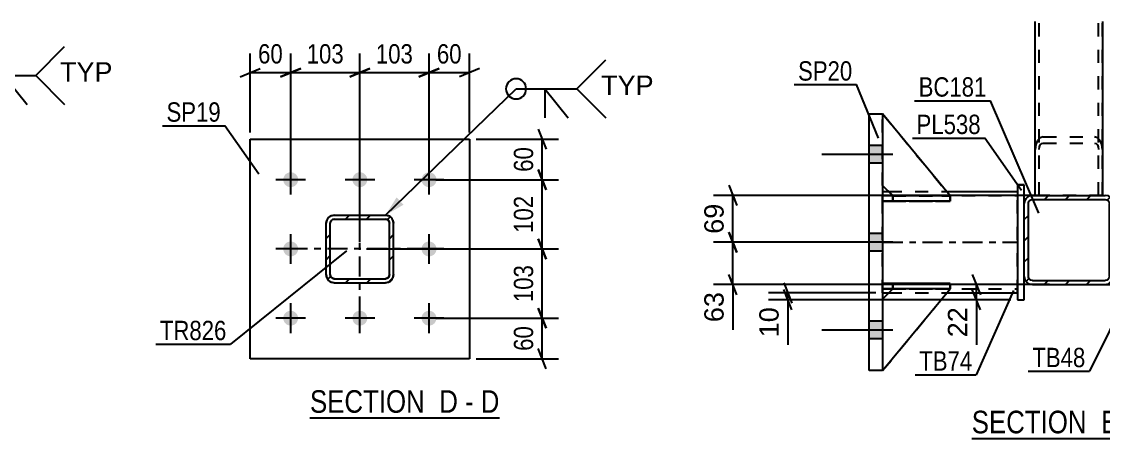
# Model space of a CAD drawing. Header units: millimetres. Extents: x 0 to 841, y 0 to 594.
# Drawn here: x 106.3 to 266.7, y 101.8 to 163.5 of the extents above; entities that cross this region are included whole.
import ezdxf

# ---------------------------------------------------------------- set-up
doc = ezdxf.new("R2010")
doc.units = ezdxf.units.MM
doc.linetypes.add('DXK_LINE_DOT2', pattern=[3.9198, 1.9599, -1.9599])
doc.linetypes.add('DXK_LINE_DOT3', pattern=[5.9187, 2.979, -0.9799, 0.9799, -0.9799])
doc.styles.add('Arial', font='arial.ttf', dxfattribs={"height": 0.2})
doc.styles.add('Arial Narrow', font='ARIALN.TTF', dxfattribs={"height": 0.2})

# ---------------------------------------------------------------- blocks, each defined once
blk = doc.blocks.new('Unknown-717034159-14 - 2026')
at = {"color": 6, "linetype": 'Continuous'}
blk.add_line((149.08, 104.88), (177.15, 104.88), dxfattribs=at)
at = {"color": 0, "linetype": 'Continuous'}
for points in [[(167.19, 105.63), (167.19, 109.13), (149.08, 109.13), (149.08, 105.63)], [(171.01, 105.63), (171.01, 109.13), (168.24, 109.13), (168.24, 105.63)], [(173.33, 105.63), (173.33, 109.13), (172.06, 109.13), (172.06, 105.63)], [(177.15, 105.63), (177.15, 109.13), (174.38, 109.13), (174.38, 105.63)]]:
    blk.add_wipeout(points, dxfattribs=at)
at = {"color": 7, "linetype": 'Continuous', "style": 'Arial Narrow'}
for s, p in [('SECTION ', (149.08, 105.63)), ('D', (168.24, 105.63)), ('D', (174.38, 105.63)), ('-', (172.06, 105.63))]:
    blk.add_text(s, height=3.34, dxfattribs=at).set_placement(p)
blk = doc.blocks.new('Unknown-717034159-15 - 1646')
at = {"color": 6, "linetype": 'Continuous'}
blk.add_line((247.15, 101.84), (274.8, 101.84), dxfattribs=at)
at = {"color": 0, "linetype": 'Continuous'}
for points in [[(265.26, 102.59), (265.26, 106.09), (247.15, 106.09), (247.15, 102.59)], [(268.87, 102.59), (268.87, 106.09), (266.31, 106.09), (266.31, 102.59)], [(271.19, 102.59), (271.19, 106.09), (269.92, 106.09), (269.92, 102.59)], [(274.8, 102.59), (274.8, 106.09), (272.24, 106.09), (272.24, 102.59)]]:
    blk.add_wipeout(points, dxfattribs=at)
at = {"color": 7, "linetype": 'Continuous', "style": 'Arial Narrow'}
for s, p in [('SECTION ', (247.15, 102.59)), ('E', (266.31, 102.59)), ('E', (272.24, 102.59)), ('-', (269.92, 102.59))]:
    blk.add_text(s, height=3.34, dxfattribs=at).set_placement(p)
blk = doc.blocks.new('Part-717034159-2142 - 2026')
at = {"linetype": 'Continuous'}
h = blk.add_hatch(dxfattribs=at)
h.set_pattern_fill('', scale=0.7, style=0, pattern_type=0)
h.set_pattern_definition([(45, (160.7295, 124.9724), (-1.57154, 1.57154), [])])
h.paths.add_polyline_path([(160.27, 124.88), (160.73, 124.97), (161.12, 125.23), (161.38, 125.62), (161.47, 126.08), (161.47, 133.68), (161.38, 134.14), (161.12, 134.53), (160.73, 134.79), (160.27, 134.88), (152.67, 134.88), (152.21, 134.79), (151.82, 134.53), (151.56, 134.14), (151.47, 133.68), (151.47, 126.08), (151.56, 125.62), (151.82, 125.23), (152.21, 124.97), (152.67, 124.88)])
h.paths.add_polyline_path([(152.67, 125.48), (152.44, 125.53), (152.25, 125.66), (152.12, 125.85), (152.07, 126.08), (152.07, 133.68), (152.12, 133.91), (152.25, 134.11), (152.44, 134.24), (152.67, 134.28), (160.27, 134.28), (160.5, 134.24), (160.69, 134.11), (160.82, 133.91), (160.87, 133.68), (160.87, 126.08), (160.82, 125.85), (160.69, 125.66), (160.5, 125.53), (160.27, 125.48)])
at = {"color": 7, "linetype": 'DXK_LINE_DOT3'}
for p, q in [((156.47, 119.88), (156.47, 139.88)), ((166.47, 129.88), (146.47, 129.88))]:
    blk.add_line(p, q, dxfattribs=at)
at = {"color": 7, "linetype": 'DXK_LINE_DOT2'}
for p, q in [((152.21, 134.79), (152.67, 134.88)), ((152.67, 134.88), (160.27, 134.88)), ((160.27, 134.88), (160.73, 134.79)), ((151.47, 133.68), (151.56, 134.14)), ((151.47, 126.08), (151.47, 133.68)), ((152.12, 133.91), (152.07, 133.68)), ((152.07, 126.08), (152.07, 133.68)), ((152.25, 134.11), (152.12, 133.91)), ((152.44, 134.24), (152.25, 134.11)), ((152.67, 134.28), (152.44, 134.24)), ((152.67, 134.28), (160.27, 134.28)), ((160.5, 134.24), (160.27, 134.28)), ((160.69, 134.11), (160.5, 134.24)), ((160.82, 133.91), (160.69, 134.11)), ((160.87, 133.68), (160.82, 133.91)), ((160.87, 126.08), (160.87, 133.68)), ((161.38, 134.14), (161.47, 133.68)), ((161.47, 126.08), (161.47, 133.68)), ((151.56, 125.62), (151.47, 126.08)), ((152.07, 126.08), (152.12, 125.85)), ((152.12, 125.85), (152.25, 125.66)), ((152.25, 125.66), (152.44, 125.53)), ((152.44, 125.53), (152.67, 125.48)), ((152.67, 125.48), (160.27, 125.48)), ((160.27, 125.48), (160.5, 125.53)), ((160.5, 125.53), (160.69, 125.66)), ((160.69, 125.66), (160.82, 125.85)), ((160.82, 125.85), (160.87, 126.08)), ((161.47, 126.08), (161.38, 125.62)), ((152.67, 124.88), (152.21, 124.97)), ((152.67, 124.88), (160.27, 124.88)), ((160.73, 124.97), (160.27, 124.88))]:
    blk.add_line(p, q, dxfattribs=at)
at = {"color": 2, "linetype": 'Continuous'}
for p, q in [((152.67, 134.88), (152.21, 134.79)), ((152.67, 134.88), (160.27, 134.88)), ((160.73, 134.79), (160.27, 134.88)), ((151.56, 134.14), (151.47, 133.68)), ((151.47, 126.08), (151.47, 133.68)), ((152.07, 133.68), (152.12, 133.91)), ((152.07, 126.08), (152.07, 133.68)), ((152.12, 133.91), (152.25, 134.11)), ((152.25, 134.11), (152.44, 134.24)), ((152.44, 134.24), (152.67, 134.28)), ((152.67, 134.28), (160.27, 134.28)), ((160.27, 134.28), (160.5, 134.24)), ((160.5, 134.24), (160.69, 134.11)), ((160.69, 134.11), (160.82, 133.91)), ((160.82, 133.91), (160.87, 133.68)), ((160.87, 126.08), (160.87, 133.68)), ((161.47, 133.68), (161.38, 134.14)), ((161.47, 126.08), (161.47, 133.68)), ((151.47, 126.08), (151.56, 125.62)), ((152.12, 125.85), (152.07, 126.08)), ((152.25, 125.66), (152.12, 125.85)), ((152.44, 125.53), (152.25, 125.66)), ((152.67, 125.48), (152.44, 125.53)), ((152.67, 125.48), (160.27, 125.48)), ((160.5, 125.53), (160.27, 125.48)), ((160.69, 125.66), (160.5, 125.53)), ((160.82, 125.85), (160.69, 125.66)), ((160.87, 126.08), (160.82, 125.85)), ((161.38, 125.62), (161.47, 126.08)), ((152.21, 124.97), (152.67, 124.88)), ((152.67, 124.88), (160.27, 124.88)), ((160.27, 124.88), (160.73, 124.97))]:
    blk.add_line(p, q, dxfattribs=at)
at = {"color": 7, "linetype": 'DXK_LINE_DOT2'}
for centre, start, end in [((152.67, 133.68), 112.5, 157.5), ((160.27, 133.68), 22.5, 67.5), ((152.67, 126.08), 202.5, 247.5), ((160.27, 126.08), 292.5, 337.5)]:
    blk.add_arc(centre, 1.2, start, end, dxfattribs=at)
at = {"color": 2, "linetype": 'Continuous'}
for centre, start, end in [((152.67, 133.68), 112.5, 157.5), ((160.27, 133.68), 22.5, 67.5), ((152.67, 126.08), 202.5, 247.5), ((160.27, 126.08), 292.5, 337.5)]:
    blk.add_arc(centre, 1.2, start, end, dxfattribs=at)
blk = doc.blocks.new('Bolt-717034159-2209 - 2026')
at = {"linetype": 'Continuous'}
for points in [[(146.22, 139.03, -1), (146.22, 141.23, -1)], [(156.47, 139.03, -1), (156.47, 141.23, -1)], [(166.72, 139.03, -1), (166.72, 141.23, -1)], [(146.22, 128.78, -1), (146.22, 130.98, -1)], [(166.72, 128.78, -1), (166.72, 130.98, -1)], [(146.22, 118.53, -1), (146.22, 120.73, -1)], [(156.47, 118.53, -1), (156.47, 120.73, -1)], [(166.72, 118.53, -1), (166.72, 120.73, -1)]]:
    blk.add_hatch(color=1, dxfattribs=at).paths.add_polyline_path(points)
at = {"color": 1, "linetype": 'Continuous'}
for p, q in [((146.22, 137.93), (146.22, 142.33)), ((156.47, 137.93), (156.47, 142.33)), ((166.72, 137.93), (166.72, 142.33)), ((148.42, 140.13), (144.02, 140.13)), ((158.67, 140.13), (154.27, 140.13)), ((168.92, 140.13), (164.52, 140.13)), ((146.22, 127.68), (146.22, 132.08)), ((166.72, 127.68), (166.72, 132.08)), ((148.42, 129.88), (144.02, 129.88)), ((168.92, 129.88), (164.52, 129.88)), ((146.22, 117.43), (146.22, 121.83)), ((156.47, 117.43), (156.47, 121.83)), ((166.72, 117.43), (166.72, 121.83)), ((148.42, 119.63), (144.02, 119.63)), ((158.67, 119.63), (154.27, 119.63)), ((168.92, 119.63), (164.52, 119.63))]:
    blk.add_line(p, q, dxfattribs=at)
blk = doc.blocks.new('Part-717034159-2157 - 2026')
at = {"color": 2, "linetype": 'Continuous'}
for p, q in [((140.22, 113.63), (140.22, 146.13)), ((140.22, 146.13), (172.72, 146.13)), ((172.72, 146.13), (172.72, 113.63)), ((172.72, 113.63), (140.22, 113.63))]:
    blk.add_line(p, q, dxfattribs=at)
blk = doc.blocks.new('Part-717034159-1890 - 1646')
at = {"color": 7, "linetype": 'DXK_LINE_DOT2'}
for p, q in [((256.54, 137.81), (256.54, 163.53)), ((257.14, 137.81), (257.14, 163.53)), ((265.94, 137.81), (265.94, 163.53)), ((266.54, 137.81), (266.54, 163.53)), ((256.89, 145.94), (256.63, 145.34)), ((257.28, 146.34), (256.89, 145.94)), ((257.74, 146.48), (257.28, 146.34)), ((257.74, 146.48), (265.34, 146.48)), ((265.8, 146.34), (265.34, 146.48)), ((266.19, 145.94), (265.8, 146.34)), ((266.45, 145.34), (266.19, 145.94)), ((256.63, 145.34), (256.54, 144.62)), ((257.14, 144.62), (257.18, 144.98)), ((257.18, 144.98), (257.31, 145.28)), ((257.31, 145.28), (257.51, 145.48)), ((257.51, 145.48), (257.74, 145.55)), ((257.74, 145.55), (265.34, 145.55)), ((265.34, 145.55), (265.57, 145.48)), ((265.57, 145.48), (265.76, 145.28)), ((265.76, 145.28), (265.89, 144.98)), ((265.89, 144.98), (265.94, 144.62)), ((266.54, 144.62), (266.45, 145.34)), ((256.54, 137.81), (266.54, 137.81)), ((256.63, 137.81), (256.54, 137.81))]:
    blk.add_line(p, q, dxfattribs=at)
blk = doc.blocks.new('Part-717034159-1756 - 1646')
at = {"linetype": 'Continuous'}
h = blk.add_hatch(dxfattribs=at)
h.set_pattern_fill('', scale=0.7, style=0, pattern_type=0)
h.set_pattern_definition([(45, (267.3983, 124.7016), (-1.57154, 1.57154), [])])
h.paths.add_polyline_path([(266.94, 124.61), (267.4, 124.7), (267.79, 124.96), (268.05, 125.35), (268.14, 125.81), (268.14, 136.61), (268.05, 137.07), (267.79, 137.46), (267.4, 137.72), (266.94, 137.81), (256.14, 137.81), (255.68, 137.72), (255.29, 137.46), (255.03, 137.07), (254.94, 136.61), (254.94, 125.81), (255.03, 125.35), (255.29, 124.96), (255.68, 124.7), (256.14, 124.61)])
h.paths.add_polyline_path([(256.14, 125.21), (255.91, 125.26), (255.71, 125.39), (255.58, 125.58), (255.54, 125.81), (255.54, 136.61), (255.58, 136.84), (255.71, 137.03), (255.91, 137.16), (256.14, 137.21), (266.94, 137.21), (267.17, 137.16), (267.36, 137.03), (267.49, 136.84), (267.54, 136.61), (267.54, 125.81), (267.49, 125.58), (267.36, 125.39), (267.17, 125.26), (266.94, 125.21)])
at = {"color": 2, "linetype": 'Continuous'}
for p, q in [((255.03, 137.07), (254.94, 136.61)), ((254.94, 136.61), (254.94, 136.61)), ((254.94, 125.81), (254.94, 136.61)), ((255.54, 136.61), (255.58, 136.84)), ((255.54, 136.61), (255.54, 136.61)), ((255.54, 125.81), (255.54, 136.61)), ((255.58, 136.84), (255.71, 137.03)), ((256.14, 137.81), (255.68, 137.72)), ((255.71, 137.03), (255.91, 137.16)), ((255.91, 137.16), (256.14, 137.21)), ((256.14, 137.81), (256.14, 137.81)), ((256.14, 137.81), (266.94, 137.81)), ((256.14, 137.21), (256.14, 137.21)), ((256.14, 137.21), (266.94, 137.21)), ((266.94, 137.81), (266.94, 137.81)), ((267.4, 137.72), (266.94, 137.81)), ((266.94, 137.21), (266.94, 137.21)), ((266.94, 137.21), (267.17, 137.16)), ((267.17, 137.16), (267.36, 137.03)), ((267.36, 137.03), (267.49, 136.84)), ((267.49, 136.84), (267.54, 136.61)), ((267.54, 136.61), (267.54, 136.61)), ((267.54, 125.81), (267.54, 136.61)), ((268.14, 136.61), (268.05, 137.07)), ((268.14, 136.61), (268.14, 136.61)), ((268.14, 125.81), (268.14, 136.61)), ((254.94, 125.81), (254.94, 125.81)), ((254.94, 125.81), (255.03, 125.35)), ((255.54, 125.81), (255.54, 125.81)), ((255.58, 125.58), (255.54, 125.81)), ((255.71, 125.39), (255.58, 125.58)), ((255.91, 125.26), (255.71, 125.39)), ((256.14, 125.21), (255.91, 125.26)), ((256.14, 125.21), (256.14, 125.21)), ((256.14, 125.21), (266.94, 125.21)), ((267.17, 125.26), (266.94, 125.21)), ((266.94, 125.21), (266.94, 125.21)), ((267.36, 125.39), (267.17, 125.26)), ((267.49, 125.58), (267.36, 125.39)), ((267.54, 125.81), (267.49, 125.58)), ((267.54, 125.81), (267.54, 125.81)), ((268.05, 125.35), (268.14, 125.81)), ((268.14, 125.81), (268.14, 125.81)), ((255.68, 124.7), (256.14, 124.61)), ((256.14, 124.61), (256.14, 124.61)), ((256.14, 124.61), (266.94, 124.61)), ((266.94, 124.61), (267.4, 124.7)), ((266.94, 124.61), (266.94, 124.61))]:
    blk.add_line(p, q, dxfattribs=at)
for centre, start, end in [((256.14, 136.61), 112.5, 157.5), ((266.94, 136.61), 22.5, 67.5), ((256.14, 125.81), 202.5, 247.5), ((266.94, 125.81), 292.5, 337.5)]:
    blk.add_arc(centre, 1.2, start, end, dxfattribs=at)
blk = doc.blocks.new('Part-717034159-1863 - 1646')
at = {"color": 2, "linetype": 'Continuous'}
for p, q in [((256.54, 137.81), (256.54, 163.53)), ((266.54, 163.53), (266.54, 137.81))]:
    blk.add_line(p, q, dxfattribs=at)
at = {"color": 7, "linetype": 'DXK_LINE_DOT2'}
for p, q in [((257.14, 137.81), (257.14, 163.53)), ((265.94, 137.81), (265.94, 163.53)), ((266.54, 137.81), (256.54, 137.81)), ((256.54, 137.81), (256.54, 137.81)), ((256.54, 137.81), (266.54, 137.81)), ((266.54, 137.81), (266.54, 137.81))]:
    blk.add_line(p, q, dxfattribs=at)
blk = doc.blocks.new('Part-717034159-1788 - 1646')
at = {"color": 2, "linetype": 'Continuous'}
for p, q in [((233.94, 138.37), (234.83, 138.37)), ((243.44, 138.37), (253.94, 138.37)), ((233.94, 123.37), (234.85, 123.37)), ((243.45, 123.37), (253.94, 123.37))]:
    blk.add_line(p, q, dxfattribs=at)
at = {"color": 7, "linetype": 'DXK_LINE_DOT2'}
for p, q in [((233.94, 123.37), (233.94, 138.37)), ((234.83, 138.37), (243.44, 138.37)), ((253.94, 123.37), (253.94, 138.37)), ((233.94, 137.77), (253.94, 137.77)), ((233.94, 123.97), (253.94, 123.97)), ((234.85, 123.37), (243.45, 123.37))]:
    blk.add_line(p, q, dxfattribs=at)
at = {"color": 7, "linetype": 'DXK_LINE_DOT3'}
blk.add_line((233.94, 130.87), (253.94, 130.87), dxfattribs=at)
blk = doc.blocks.new('Part-717034159-1861 - 1646')
at = {"color": 2, "linetype": 'Continuous'}
for p, q in [((235.44, 123.96), (233.94, 122.46)), ((233.94, 111.87), (243.94, 123.96)), ((243.94, 123.96), (235.44, 123.96)), ((235.44, 123.96), (235.44, 123.96)), ((243.94, 123.96), (243.94, 123.96))]:
    blk.add_line(p, q, dxfattribs=at)
at = {"color": 7, "linetype": 'DXK_LINE_DOT2'}
for p, q in [((233.94, 122.46), (235.44, 123.96)), ((233.94, 111.87), (243.94, 123.96)), ((235.44, 123.96), (243.94, 123.96)), ((233.94, 122.46), (233.94, 111.87))]:
    blk.add_line(p, q, dxfattribs=at)
blk = doc.blocks.new('Part-717034159-1885 - 1646')
at = {"color": 2, "linetype": 'Continuous'}
for p, q in [((231.94, 149.87), (233.94, 149.87)), ((231.94, 111.87), (231.94, 149.87)), ((233.94, 149.87), (233.94, 111.87)), ((233.94, 111.87), (231.94, 111.87))]:
    blk.add_line(p, q, dxfattribs=at)
blk = doc.blocks.new('Bolt-717034159-1905 - 1646')
at = {"linetype": 'Continuous'}
for points in [[(233.94, 142.57), (233.94, 145.17), (231.94, 145.17), (231.94, 142.57)], [(233.94, 142.57), (233.94, 145.17), (231.94, 145.17), (231.94, 142.57)], [(233.94, 142.57), (233.94, 145.17), (231.94, 145.17), (231.94, 142.57)], [(233.94, 129.57), (233.94, 132.17), (231.94, 132.17), (231.94, 129.57)], [(233.94, 129.57), (233.94, 132.17), (231.94, 132.17), (231.94, 129.57)], [(233.94, 116.57), (233.94, 119.17), (231.94, 119.17), (231.94, 116.57)], [(233.94, 116.57), (233.94, 119.17), (231.94, 119.17), (231.94, 116.57)], [(233.94, 116.57), (233.94, 119.17), (231.94, 119.17), (231.94, 116.57)]]:
    blk.add_hatch(color=1, dxfattribs=at).paths.add_polyline_path(points)
at = {"color": 1, "linetype": 'Continuous'}
for p, q in [((233.94, 145.17), (231.94, 145.17)), ((233.94, 145.17), (231.94, 145.17)), ((233.94, 145.17), (231.94, 145.17)), ((235.44, 143.87), (224.94, 143.87)), ((235.44, 143.87), (224.94, 143.87)), ((235.44, 143.87), (224.94, 143.87)), ((233.94, 142.57), (231.94, 142.57)), ((233.94, 142.57), (231.94, 142.57)), ((233.94, 142.57), (231.94, 142.57)), ((233.94, 132.17), (231.94, 132.17)), ((233.94, 132.17), (231.94, 132.17)), ((235.44, 130.87), (224.94, 130.87)), ((235.44, 130.87), (224.94, 130.87)), ((233.94, 129.57), (231.94, 129.57)), ((233.94, 129.57), (231.94, 129.57)), ((233.94, 119.17), (231.94, 119.17)), ((233.94, 119.17), (231.94, 119.17)), ((233.94, 119.17), (231.94, 119.17)), ((235.44, 117.87), (224.94, 117.87)), ((235.44, 117.87), (224.94, 117.87)), ((235.44, 117.87), (224.94, 117.87)), ((233.94, 116.57), (231.94, 116.57)), ((233.94, 116.57), (231.94, 116.57)), ((233.94, 116.57), (231.94, 116.57))]:
    blk.add_line(p, q, dxfattribs=at)
blk = doc.blocks.new('Part-717034159-1841 - 1646')
at = {"color": 2, "linetype": 'Continuous'}
for p, q in [((253.94, 139.37), (254.94, 139.37)), ((253.94, 139.37), (253.94, 122.37)), ((254.94, 136.61), (254.94, 139.37)), ((254.94, 122.37), (254.94, 125.81)), ((253.94, 122.37), (254.94, 122.37))]:
    blk.add_line(p, q, dxfattribs=at)
at = {"color": 7, "linetype": 'DXK_LINE_DOT2'}
for p, q in [((254.94, 139.37), (253.94, 139.37)), ((254.94, 125.81), (254.94, 136.61)), ((253.94, 122.37), (254.94, 122.37))]:
    blk.add_line(p, q, dxfattribs=at)
blk = doc.blocks.new('Part-717034159-1858 - 1646')
at = {"color": 7, "linetype": 'DXK_LINE_DOT2'}
for p, q in [((235.44, 123.96), (233.94, 122.46)), ((233.94, 111.87), (243.94, 123.96)), ((233.94, 122.46), (235.44, 123.96)), ((233.94, 111.87), (243.94, 123.96)), ((243.94, 123.96), (235.44, 123.96)), ((235.44, 123.96), (235.44, 123.96)), ((235.44, 123.96), (243.94, 123.96)), ((243.94, 123.96), (243.94, 123.96)), ((233.94, 122.46), (233.94, 111.87))]:
    blk.add_line(p, q, dxfattribs=at)
blk = doc.blocks.new('Part-717034159-1866 - 1646')
at = {"color": 2, "linetype": 'Continuous'}
for p, q in [((233.94, 136.97), (233.94, 137.77)), ((233.94, 137.77), (242.69, 137.77)), ((243.94, 136.97), (233.94, 136.97)), ((233.94, 136.97), (233.94, 136.97)), ((243.94, 137.77), (243.93, 137.77)), ((243.94, 136.97), (243.94, 137.77))]:
    blk.add_line(p, q, dxfattribs=at)
at = {"color": 7, "linetype": 'DXK_LINE_DOT2'}
for p, q in [((235.44, 137.77), (233.94, 137.77)), ((233.94, 136.97), (235.44, 136.97)), ((235.44, 136.97), (235.44, 137.77)), ((235.44, 137.77), (243.93, 137.77)), ((235.44, 136.97), (243.94, 136.97))]:
    blk.add_line(p, q, dxfattribs=at)
blk = doc.blocks.new('Part-717034159-1867 - 1646')
at = {"color": 2, "linetype": 'Continuous'}
for p, q in [((233.94, 123.97), (233.94, 124.77)), ((243.94, 124.77), (233.94, 124.77)), ((243.94, 123.97), (233.94, 123.97)), ((233.94, 123.97), (233.94, 123.97)), ((243.94, 123.97), (243.94, 124.77))]:
    blk.add_line(p, q, dxfattribs=at)
at = {"color": 7, "linetype": 'DXK_LINE_DOT2'}
for p, q in [((235.44, 124.77), (233.94, 124.77)), ((233.94, 123.97), (235.44, 123.97)), ((235.44, 123.97), (235.44, 124.77)), ((243.94, 124.77), (235.44, 124.77)), ((235.44, 123.97), (243.94, 123.97))]:
    blk.add_line(p, q, dxfattribs=at)
blk = doc.blocks.new('Part-717034159-1868 - 1646')
at = {"color": 7, "linetype": 'DXK_LINE_DOT2'}
for p, q in [((233.94, 137.77), (235.44, 137.77)), ((243.71, 137.77), (233.94, 137.77)), ((233.94, 137.77), (233.94, 137.77)), ((233.94, 137.77), (233.94, 136.97)), ((233.94, 137.77), (233.94, 136.97)), ((235.44, 136.97), (233.94, 136.97)), ((233.94, 136.97), (243.94, 136.97)), ((233.94, 136.97), (233.94, 136.97)), ((235.44, 137.77), (243.94, 137.77)), ((235.44, 137.77), (235.44, 136.97)), ((243.94, 136.97), (235.44, 136.97)), ((243.94, 137.77), (243.94, 136.97))]:
    blk.add_line(p, q, dxfattribs=at)
blk = doc.blocks.new('Part-717034159-1869 - 1646')
at = {"color": 7, "linetype": 'DXK_LINE_DOT2'}
for p, q in [((233.94, 124.77), (235.44, 124.77)), ((243.94, 124.77), (233.94, 124.77)), ((233.94, 124.77), (233.94, 124.77)), ((233.94, 124.77), (233.94, 123.97)), ((233.94, 124.77), (233.94, 123.97)), ((235.44, 123.97), (233.94, 123.97)), ((233.94, 123.97), (243.94, 123.97)), ((233.94, 123.97), (233.94, 123.97)), ((235.44, 124.77), (243.94, 124.77)), ((235.44, 124.77), (235.44, 123.97)), ((243.94, 123.97), (235.44, 123.97)), ((243.94, 124.77), (243.94, 123.97))]:
    blk.add_line(p, q, dxfattribs=at)
blk = doc.blocks.new('Part-717034159-1872 - 1646')
at = {"color": 7, "linetype": 'DXK_LINE_DOT2'}
for p, q in [((233.94, 139.26), (233.94, 149.87)), ((233.94, 149.87), (243.94, 137.76)), ((233.94, 149.87), (243.94, 137.76)), ((235.44, 137.76), (233.94, 139.26)), ((235.44, 137.76), (233.94, 139.26)), ((243.94, 137.76), (235.44, 137.76)), ((235.44, 137.76), (235.44, 137.76)), ((235.44, 137.76), (243.94, 137.76)), ((243.94, 137.76), (243.94, 137.76))]:
    blk.add_line(p, q, dxfattribs=at)
blk = doc.blocks.new('Part-717034159-1875 - 1646')
at = {"color": 2, "linetype": 'Continuous'}
for p, q in [((233.94, 149.87), (233.94, 149.87)), ((233.94, 149.87), (233.94, 149.87)), ((243.94, 137.76), (233.94, 149.87)), ((235.43, 137.77), (233.94, 139.26)), ((242.69, 137.76), (243.94, 137.76)), ((243.94, 137.76), (243.94, 137.76))]:
    blk.add_line(p, q, dxfattribs=at)
at = {"color": 7, "linetype": 'DXK_LINE_DOT2'}
for p, q in [((233.94, 139.26), (233.94, 149.87)), ((233.94, 149.87), (243.94, 137.76)), ((235.44, 137.76), (233.94, 139.26)), ((235.44, 137.76), (235.43, 137.77)), ((243.94, 137.76), (235.44, 137.76)), ((235.44, 137.76), (235.44, 137.76)), ((235.44, 137.76), (242.69, 137.76))]:
    blk.add_line(p, q, dxfattribs=at)
blk = doc.blocks.new('StraightDimension-717034159-2212 - 2026')
at = {"color": 7, "linetype": 'Continuous'}
for p, q in [((182.9, 147.63), (184.1, 144.63)), ((173.72, 146.13), (185.9, 146.13)), ((183.5, 140.13), (183.5, 146.13)), ((184.1, 138.63), (182.9, 141.63)), ((167.72, 140.13), (185.9, 140.13))]:
    blk.add_line(p, q, dxfattribs=at)
at = {"color": 0}
blk.add_wipeout([(182.75, 145.56), (178.55, 145.56), (178.55, 140.7), (182.75, 140.7)], dxfattribs=at)
at = {"color": 3, "style": 'Arial Narrow'}
blk.add_text('60', height=2.863, rotation=90.0002, dxfattribs=at).set_placement((182.15, 141.3))
blk = doc.blocks.new('StraightDimension-717034159-2222 - 2026')
at = {"color": 7, "linetype": 'Continuous'}
for p, q in [((182.9, 121.13), (184.1, 118.13)), ((167.72, 119.63), (185.9, 119.63)), ((183.5, 113.63), (183.5, 119.63)), ((184.1, 112.13), (182.9, 115.13)), ((173.72, 113.63), (185.9, 113.63))]:
    blk.add_line(p, q, dxfattribs=at)
at = {"color": 0}
blk.add_wipeout([(182.75, 119.06), (178.55, 119.06), (178.55, 114.2), (182.75, 114.2)], dxfattribs=at)
at = {"color": 3, "style": 'Arial Narrow'}
blk.add_text('60', height=2.863, rotation=90.0002, dxfattribs=at).set_placement((182.15, 114.8))
blk = doc.blocks.new('StraightDimension-717034159-2311 - 2026')
at = {"color": 7, "linetype": 'Continuous'}
for p, q in [((140.22, 147.13), (140.22, 158.83)), ((146.22, 141.13), (146.22, 158.83)), ((138.72, 155.38), (141.72, 156.58)), ((140.22, 155.98), (146.22, 155.98)), ((147.72, 156.58), (144.72, 155.38))]:
    blk.add_line(p, q, dxfattribs=at)
at = {"color": 0}
blk.add_wipeout([(145.65, 156.73), (145.65, 160.93), (140.79, 160.93), (140.79, 156.73)], dxfattribs=at)
at = {"color": 3, "style": 'Arial Narrow'}
blk.add_text('60', height=2.863, dxfattribs=at).set_placement((141.39, 157.33))
blk = doc.blocks.new('StraightDimension-717034159-2232 - 2026')
at = {"color": 7, "linetype": 'Continuous'}
for p, q in [((157.47, 129.88), (185.9, 129.88)), ((182.9, 131.38), (184.1, 128.38)), ((183.5, 119.63), (183.5, 129.88)), ((184.1, 118.13), (182.9, 121.13)), ((167.72, 119.63), (185.9, 119.63))]:
    blk.add_line(p, q, dxfattribs=at)
at = {"color": 0}
blk.add_wipeout([(182.75, 128.1), (178.55, 128.1), (178.55, 121.41), (182.75, 121.41)], dxfattribs=at)
at = {"color": 3, "style": 'Arial Narrow'}
blk.add_text('103', height=2.863, rotation=90.0002, dxfattribs=at).set_placement((182.15, 122.01))
blk = doc.blocks.new('StraightDimension-717034159-2249 - 2026')
at = {"color": 7, "linetype": 'Continuous'}
for p, q in [((182.9, 141.63), (184.1, 138.63)), ((167.72, 140.13), (185.9, 140.13)), ((183.5, 129.88), (183.5, 140.13)), ((157.47, 129.88), (185.9, 129.88)), ((184.1, 128.38), (182.9, 131.38))]:
    blk.add_line(p, q, dxfattribs=at)
at = {"color": 0}
blk.add_wipeout([(182.75, 138.35), (178.55, 138.35), (178.55, 131.66), (182.75, 131.66)], dxfattribs=at)
at = {"color": 3, "style": 'Arial Narrow'}
blk.add_text('102', height=2.863, rotation=90.0002, dxfattribs=at).set_placement((182.15, 132.26))
blk = doc.blocks.new('StraightDimension-717034159-2267 - 2026')
at = {"color": 7, "linetype": 'Continuous'}
for p, q in [((166.72, 141.13), (166.72, 158.83)), ((172.72, 147.13), (172.72, 158.83)), ((165.22, 155.38), (168.22, 156.58)), ((166.72, 155.98), (172.72, 155.98)), ((174.22, 156.58), (171.22, 155.38))]:
    blk.add_line(p, q, dxfattribs=at)
at = {"color": 0}
blk.add_wipeout([(172.15, 156.73), (172.15, 160.93), (167.29, 160.93), (167.29, 156.73)], dxfattribs=at)
at = {"color": 3, "style": 'Arial Narrow'}
blk.add_text('60', height=2.863, dxfattribs=at).set_placement((167.89, 157.33))
blk = doc.blocks.new('StraightDimension-717034159-2277 - 2026')
at = {"color": 7, "linetype": 'Continuous'}
for p, q in [((156.47, 130.88), (156.47, 158.83)), ((166.72, 141.13), (166.72, 158.83)), ((154.97, 155.38), (157.97, 156.58)), ((156.47, 155.98), (166.72, 155.98)), ((168.22, 156.58), (165.22, 155.38))]:
    blk.add_line(p, q, dxfattribs=at)
at = {"color": 0}
blk.add_wipeout([(164.94, 156.73), (164.94, 160.93), (158.25, 160.93), (158.25, 156.73)], dxfattribs=at)
at = {"color": 3, "style": 'Arial Narrow'}
blk.add_text('103', height=2.863, dxfattribs=at).set_placement((158.85, 157.33))
blk = doc.blocks.new('StraightDimension-717034159-2294 - 2026')
at = {"color": 7, "linetype": 'Continuous'}
for p, q in [((146.22, 141.13), (146.22, 158.83)), ((156.47, 130.88), (156.47, 158.83)), ((144.72, 155.38), (147.72, 156.58)), ((146.22, 155.98), (156.47, 155.98)), ((157.97, 156.58), (154.97, 155.38))]:
    blk.add_line(p, q, dxfattribs=at)
at = {"color": 0}
blk.add_wipeout([(154.69, 156.73), (154.69, 160.93), (148, 160.93), (148, 156.73)], dxfattribs=at)
at = {"color": 3, "style": 'Arial Narrow'}
blk.add_text('103', height=2.863, dxfattribs=at).set_placement((148.6, 157.33))
blk = doc.blocks.new('StraightDimension-717034159-1958 - 1646')
at = {"color": 7, "linetype": 'Continuous'}
for p, q in [((219.28, 124.87), (220.48, 121.87)), ((220.48, 120.87), (219.28, 123.87)), ((232.94, 123.37), (217.03, 123.37)), ((252.94, 122.37), (217.03, 122.37)), ((219.88, 122.37), (219.88, 123.37))]:
    blk.add_line(p, q, dxfattribs=at)
at = {"color": 0}
blk.add_wipeout([(219.13, 121.85), (214.93, 121.85), (214.93, 116.2), (219.13, 116.2)], dxfattribs=at)
at = {"color": 7, "linetype": 'Continuous'}
blk.add_line((219.88, 122.37), (219.88, 115.67), dxfattribs=at)
blk.add_line((219.88, 122.37), (219.88, 115.67), dxfattribs=at)
at = {"color": 3, "style": 'Arial'}
blk.add_text('10', height=2.865, rotation=90.0002, dxfattribs=at).set_placement((218.53, 116.8))
blk = doc.blocks.new('StraightDimension-717034159-1936 - 1646')
at = {"color": 7, "linetype": 'Continuous'}
for p, q in [((211.13, 132.37), (212.33, 129.37)), ((230.94, 130.87), (208.88, 130.87)), ((211.73, 124.61), (211.73, 130.87)), ((212.33, 123.11), (211.13, 126.11)), ((258.67, 124.61), (208.88, 124.61))]:
    blk.add_line(p, q, dxfattribs=at)
at = {"color": 0}
blk.add_wipeout([(210.98, 124.08), (206.78, 124.08), (206.78, 118.44), (210.98, 118.44)], dxfattribs=at)
at = {"color": 7, "linetype": 'Continuous'}
blk.add_line((211.73, 124.61), (211.73, 117.91), dxfattribs=at)
blk.add_line((211.73, 124.61), (211.73, 117.91), dxfattribs=at)
at = {"color": 3, "style": 'Arial'}
blk.add_text('63', height=2.865, rotation=90.0002, dxfattribs=at).set_placement((210.38, 119.04))
blk = doc.blocks.new('StraightDimension-717034159-1946 - 1646')
at = {"color": 7, "linetype": 'Continuous'}
for p, q in [((211.13, 139.31), (212.33, 136.31)), ((257.18, 137.81), (208.88, 137.81)), ((211.73, 130.87), (211.73, 137.81)), ((212.33, 129.37), (211.13, 132.37)), ((230.94, 130.87), (208.88, 130.87))]:
    blk.add_line(p, q, dxfattribs=at)
at = {"color": 0}
blk.add_wipeout([(210.98, 137.16), (206.78, 137.16), (206.78, 131.52), (210.98, 131.52)], dxfattribs=at)
at = {"color": 3, "style": 'Arial'}
blk.add_text('69', height=2.865, rotation=90.0002, dxfattribs=at).set_placement((210.38, 132.12))
blk = doc.blocks.new('StraightDimension-717034159-1987 - 1646')
at = {"color": 7, "linetype": 'Continuous'}
for p, q in [((274.87, 126.11), (276.07, 123.11)), ((266.23, 124.61), (277.87, 124.61)), ((276.07, 121.21), (274.87, 124.21)), ((275.47, 122.71), (275.47, 124.61)), ((270.16, 122.71), (277.87, 122.71))]:
    blk.add_line(p, q, dxfattribs=at)
at = {"color": 0}
blk.add_wipeout([(274.72, 122.18), (270.52, 122.18), (270.52, 116.53), (274.72, 116.53)], dxfattribs=at)
at = {"color": 7, "linetype": 'Continuous'}
blk.add_line((275.47, 122.71), (275.47, 116.01), dxfattribs=at)
blk.add_line((275.47, 122.71), (275.47, 116.01), dxfattribs=at)
at = {"color": 3, "style": 'Arial'}
blk.add_text('19', height=2.865, rotation=90.0002, dxfattribs=at).set_placement((274.12, 117.13))
blk = doc.blocks.new('StraightDimension-717034159-1998 - 1646')
at = {"color": 7, "linetype": 'Continuous'}
for p, q in [((247.23, 126.11), (248.43, 123.11)), ((256.53, 124.61), (244.98, 124.61)), ((248.43, 120.87), (247.23, 123.87)), ((247.83, 122.37), (247.83, 124.61)), ((252.94, 122.37), (244.98, 122.37))]:
    blk.add_line(p, q, dxfattribs=at)
at = {"color": 0}
blk.add_wipeout([(247.08, 121.85), (242.88, 121.85), (242.88, 116.2), (247.08, 116.2)], dxfattribs=at)
at = {"color": 7, "linetype": 'Continuous'}
blk.add_line((247.83, 122.37), (247.83, 115.67), dxfattribs=at)
blk.add_line((247.83, 122.37), (247.83, 115.67), dxfattribs=at)
at = {"color": 3, "style": 'Arial'}
blk.add_text('22', height=2.865, rotation=90.0002, dxfattribs=at).set_placement((246.48, 116.8))
blk = doc.blocks.new('WeldMark-717034159-2533 - 2338')
at = {"linetype": 'Continuous'}
blk.add_hatch(color=30, dxfattribs=at).paths.add_polyline_path([(86.39, 137.36), (83.96, 135.44), (85.2, 138.28)])
at = {"color": 30, "linetype": 'Continuous'}
for p, q in [((83.96, 135.44), (99.43, 155.56)), ((99.43, 155.56), (108.43, 155.56))]:
    blk.add_line(p, q, dxfattribs=at)
at = {"color": 3, "linetype": 'Continuous'}
for q in [(107.15, 151.27), (103.72, 151.27)]:
    blk.add_line((103.72, 155.56), q, dxfattribs=at)
for start, end in [(90, 270), (270, 90)]:
    blk.add_arc((99.43, 155.56), 1.5, start, end, dxfattribs=at)
at = {"color": 0, "linetype": 'Continuous'}
blk.add_wipeout([(119.81, 154.66), (119.81, 157.66), (112.03, 157.66), (112.03, 154.66)], dxfattribs=at)
blk.add_wipeout([(119.81, 154.66), (119.81, 157.66), (112.03, 157.66), (112.03, 154.66)], dxfattribs=at)
at = {"color": 3, "linetype": 'Continuous'}
for q in [(112.72, 159.84), (112.72, 151.27)]:
    blk.add_line((108.43, 155.56), q, dxfattribs=at)
at = {"color": 3, "linetype": 'Continuous', "style": 'Arial'}
blk.add_text('TYP', height=2.865, dxfattribs=at).set_placement((112.03, 154.66))
blk = doc.blocks.new('WeldMark-717034159-2321 - 2026')
at = {"linetype": 'Continuous'}
blk.add_hatch(color=30, dxfattribs=at).paths.add_polyline_path([(162.95, 136.43), (160.27, 134.88), (161.91, 137.51)])
at = {"color": 30, "linetype": 'Continuous'}
for p, q in [((160.27, 134.88), (179.62, 153.58)), ((179.62, 153.58), (188.62, 153.58))]:
    blk.add_line(p, q, dxfattribs=at)
at = {"color": 3, "linetype": 'Continuous'}
for q in [(187.33, 149.3), (183.9, 149.3)]:
    blk.add_line((183.9, 153.58), q, dxfattribs=at)
for start, end in [(90, 270), (270, 90)]:
    blk.add_arc((179.62, 153.58), 1.5, start, end, dxfattribs=at)
at = {"color": 0, "linetype": 'Continuous'}
blk.add_wipeout([(199.99, 152.68), (199.99, 155.68), (192.22, 155.68), (192.22, 152.68)], dxfattribs=at)
blk.add_wipeout([(199.99, 152.68), (199.99, 155.68), (192.22, 155.68), (192.22, 152.68)], dxfattribs=at)
at = {"color": 3, "linetype": 'Continuous'}
for q in [(192.9, 157.87), (192.9, 149.3)]:
    blk.add_line((188.62, 153.58), q, dxfattribs=at)
at = {"color": 3, "linetype": 'Continuous', "style": 'Arial'}
blk.add_text('TYP', height=2.865, dxfattribs=at).set_placement((192.22, 152.68))
blk = doc.blocks.new('Mark-717034159-2138 - 2026')
at = {"color": 0}
blk.add_wipeout([(136.7, 116.38), (136.7, 119.38), (126.84, 119.38), (126.84, 116.38)], dxfattribs=at)
blk.add_wipeout([(136.7, 116.38), (136.7, 119.38), (126.84, 119.38), (126.84, 116.38)], dxfattribs=at)
at = {"color": 30, "linetype": 'Continuous'}
for p in [(154.49, 129.6), (126.24, 115.78)]:
    blk.add_line(p, (137.3, 115.78), dxfattribs=at)
at = {"color": 3, "style": 'Arial Narrow'}
blk.add_text('TR826', height=2.863, dxfattribs=at).set_placement((126.84, 116.38))
blk = doc.blocks.new('Mark-717034159-2153 - 2026')
at = {"color": 0}
blk.add_wipeout([(135.86, 148.72), (135.86, 151.72), (127.82, 151.72), (127.82, 148.72)], dxfattribs=at)
blk.add_wipeout([(135.86, 148.72), (135.86, 151.72), (127.82, 151.72), (127.82, 148.72)], dxfattribs=at)
at = {"color": 30, "linetype": 'Continuous'}
for p in [(127.22, 148.12), (141.51, 140.93)]:
    blk.add_line(p, (136.46, 148.12), dxfattribs=at)
at = {"color": 3, "style": 'Arial Narrow'}
blk.add_text('SP19', height=2.863, dxfattribs=at).set_placement((127.82, 148.72))
blk = doc.blocks.new('Mark-717034159-1751 - 1646')
at = {"color": 0}
blk.add_wipeout([(249.33, 152.43), (249.33, 155.43), (239.28, 155.43), (239.28, 152.43)], dxfattribs=at)
blk.add_wipeout([(249.33, 152.43), (249.33, 155.43), (239.28, 155.43), (239.28, 152.43)], dxfattribs=at)
at = {"color": 30, "linetype": 'Continuous'}
for p in [(238.68, 151.83), (257.08, 135.17)]:
    blk.add_line(p, (249.93, 151.83), dxfattribs=at)
at = {"color": 3, "style": 'Arial Narrow'}
blk.add_text('BC181', height=2.863, dxfattribs=at).set_placement((239.28, 152.43))
blk = doc.blocks.new('Mark-717034159-1784 - 1646')
at = {"color": 0}
blk.add_wipeout([(247.22, 111.86), (247.22, 114.86), (239.37, 114.86), (239.37, 111.86)], dxfattribs=at)
blk.add_wipeout([(247.22, 111.86), (247.22, 114.86), (239.37, 114.86), (239.37, 111.86)], dxfattribs=at)
at = {"color": 30, "linetype": 'Continuous'}
for p in [(253.35, 123.72), (238.77, 111.26)]:
    blk.add_line(p, (247.82, 111.26), dxfattribs=at)
at = {"color": 3, "style": 'Arial Narrow'}
blk.add_text('TB74', height=2.863, dxfattribs=at).set_placement((239.37, 111.86))
blk = doc.blocks.new('Mark-717034159-1881 - 1646')
at = {"color": 0}
blk.add_wipeout([(229.45, 154.8), (229.45, 157.8), (221.41, 157.8), (221.41, 154.8)], dxfattribs=at)
blk.add_wipeout([(229.45, 154.8), (229.45, 157.8), (221.41, 157.8), (221.41, 154.8)], dxfattribs=at)
at = {"color": 30, "linetype": 'Continuous'}
for p in [(220.81, 154.2), (233.32, 146.28)]:
    blk.add_line(p, (230.05, 154.2), dxfattribs=at)
at = {"color": 3, "style": 'Arial Narrow'}
blk.add_text('SP20', height=2.863, dxfattribs=at).set_placement((221.41, 154.8))
blk = doc.blocks.new('Mark-717034159-1817 - 1646')
at = {"color": 0}
blk.add_wipeout([(263.99, 112.38), (263.99, 115.38), (256.13, 115.38), (256.13, 112.38)], dxfattribs=at)
blk.add_wipeout([(263.99, 112.38), (263.99, 115.38), (256.13, 115.38), (256.13, 112.38)], dxfattribs=at)
at = {"color": 30, "linetype": 'Continuous'}
for p in [(270.69, 124.12), (255.53, 111.78)]:
    blk.add_line(p, (264.59, 111.78), dxfattribs=at)
at = {"color": 3, "style": 'Arial Narrow'}
blk.add_text('TB48', height=2.863, dxfattribs=at).set_placement((256.13, 112.38))
blk = doc.blocks.new('Mark-717034159-1837 - 1646')
at = {"color": 0}
blk.add_wipeout([(248.48, 146.89), (248.48, 149.89), (238.97, 149.89), (238.97, 146.89)], dxfattribs=at)
blk.add_wipeout([(248.48, 146.89), (248.48, 149.89), (238.97, 149.89), (238.97, 146.89)], dxfattribs=at)
at = {"color": 30, "linetype": 'Continuous'}
for p in [(238.37, 146.29), (254.5, 138.55)]:
    blk.add_line(p, (249.08, 146.29), dxfattribs=at)
at = {"color": 3, "style": 'Arial Narrow'}
blk.add_text('PL538', height=2.863, dxfattribs=at).set_placement((238.97, 146.89))

msp = doc.modelspace()

# ---------------------------------------------------------------- block references
for name in ['Part-717034159-1890 - 1646', 'Part-717034159-1863 - 1646', 'WeldMark-717034159-2533 - 2338', 'Part-717034159-1885 - 1646', 'Part-717034159-1872 - 1646', 'Part-717034159-1875 - 1646', 'Part-717034159-2157 - 2026', 'Bolt-717034159-1905 - 1646', 'Bolt-717034159-2209 - 2026', 'Part-717034159-2142 - 2026', 'Part-717034159-1788 - 1646', 'Part-717034159-1841 - 1646', 'Part-717034159-1866 - 1646', 'Part-717034159-1868 - 1646', 'Part-717034159-1756 - 1646', 'Part-717034159-1867 - 1646', 'Part-717034159-1869 - 1646', 'Part-717034159-1861 - 1646', 'Part-717034159-1858 - 1646', 'Unknown-717034159-14 - 2026', 'Unknown-717034159-15 - 1646']:
    msp.add_blockref(name, (0, 0))

# ---------------------------------------------------------------- next in the draw order: block references
for name in ['StraightDimension-717034159-2311 - 2026', 'Mark-717034159-1881 - 1646', 'StraightDimension-717034159-2212 - 2026', 'Mark-717034159-2138 - 2026', 'StraightDimension-717034159-1987 - 1646', 'StraightDimension-717034159-1958 - 1646', 'StraightDimension-717034159-2222 - 2026']:
    msp.add_blockref(name, (0, 0))

# ---------------------------------------------------------------- next in the draw order: block references
for name in ['Mark-717034159-2153 - 2026', 'StraightDimension-717034159-1936 - 1646', 'StraightDimension-717034159-2232 - 2026']:
    msp.add_blockref(name, (0, 0))

# ---------------------------------------------------------------- next in the draw order: block references
for name in ['StraightDimension-717034159-2249 - 2026', 'StraightDimension-717034159-1946 - 1646', 'StraightDimension-717034159-1998 - 1646']:
    msp.add_blockref(name, (0, 0))

# ---------------------------------------------------------------- next in the draw order: block references
for name in ['StraightDimension-717034159-2267 - 2026', 'Mark-717034159-1751 - 1646', 'Mark-717034159-1784 - 1646', 'Mark-717034159-1817 - 1646']:
    msp.add_blockref(name, (0, 0))

# ---------------------------------------------------------------- next in the draw order: block references
for name in ['StraightDimension-717034159-2277 - 2026', 'Mark-717034159-1837 - 1646']:
    msp.add_blockref(name, (0, 0))

# ---------------------------------------------------------------- next in the draw order: block references
for name in ['StraightDimension-717034159-2294 - 2026', 'WeldMark-717034159-2321 - 2026']:
    msp.add_blockref(name, (0, 0))

doc.saveas('drawing.dxf')
